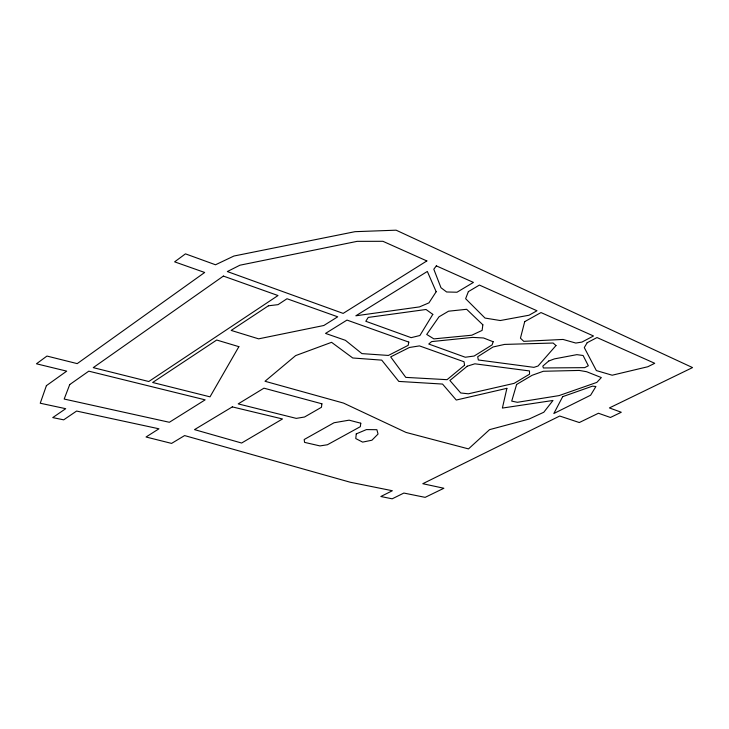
<?xml version="1.0" encoding="UTF-8"?>
<svg xmlns="http://www.w3.org/2000/svg" width="729" height="729" viewBox="0 0 729 729"><rect width="100%" height="100%" fill="white"/><g stroke="black" fill="none" stroke-linecap="round" stroke-linejoin="round"><path stroke-width="1.09" d="M356.262 433.883L355.77 438.576L362.632 442.111L371.918 440.216L378.041 434.056L376.884 429.7L366.414 429.591L356.262 433.883M321.899 403.802L321.453 407.283L304.549 417.006L296.266 418.382L238.192 403.884L263.953 388.174L321.899 403.802M360.782 423.212L360.326 426.684L327.43 444.745L319.958 445.92L304.567 442.375L304.175 439.523L334.037 422.747L349.127 420.168L360.782 423.212M482.853 324.806L482.124 330.401L471.781 335.212L433.883 338.885L426.711 334.447L439.004 316.814L448.535 311.201L466.651 309.287L482.853 324.806M408.796 342.101L408.176 345.346L388.402 355.442L361.93 353.62L345.428 340.325L325.535 333.408L346.995 320.086L408.796 342.101M506.901 388.329L502.381 408.067L552.992 400.467L543.798 412.249L529.017 419.075L489.578 429.636L468.501 448.9L406.026 432.425L343.559 403.101L265.01 381.267L295.646 355.597L331.567 342.32L352.745 357.985L381.732 360.135L398.809 381.422L442.539 384.065L456.272 400.039L506.901 388.329M524.716 321.635L520.442 338.183L523.768 341.345L563.034 339.441L575.81 343.058L581.988 342.065L593.497 335.978L541 312.559L524.725 321.635M516.615 384.456L511.722 401.123L517.353 402.299L559.025 395.61L596.832 382.397L601.334 377.567L586.645 371.726L579.263 370.432L543.305 371.271L532.088 375.307L516.615 384.456M493.159 341.737L492.121 344.872L474.142 356.034L465.275 357.237L428.752 344.033L431.641 341.591L472.729 337.39L483.527 337.974L493.159 341.737M46.392 385.668L40.241 403.228L65.71 408.687L52.734 417.599L63.687 419.84L76.6 411.056L158.958 428.798L146.037 436.999L171.588 443.405L184.61 435.577L350.23 482.234L392.357 490.735L380.82 496.504L392.175 498.818L403.866 493.059L425.153 497.351L443.897 488.257L422.774 483.71L559.717 416.031L579.309 422.538L598.436 413.252L610.428 417.471L621.29 412.249L609.398 407.93L692.55 367.58L396.12 230.182L355.032 231.676L233.936 256.025L215.52 264.773L185.458 253.856L174.623 261.848L204.676 272.473L77.219 363.625L46.948 356.062L36.45 363.798L66.713 371.134L46.392 385.668M69.729 384.566L64.179 399.045L169.356 422.282L205.15 399.847L88.783 371.161L69.729 384.566M468.364 291.627L465.631 298.699L485.022 318.063L500.276 320.532L529.017 315.229L536.991 310.764L479.4 285.075L468.364 291.627M562.679 396.667L553.84 413.516L590.618 395.209L595.912 386.498L592.467 386.151L562.679 396.667M238.875 346.667L210.007 396.84L152.643 382.488L216.704 340.024L238.875 346.667M587.173 342.721L584.284 347.587L596.358 370.578L612.169 375.216L647.799 366.751L654.733 363.297L597.005 337.545L587.173 342.721M432.807 314.372L419.895 335.513L411.129 337.664L365.803 321.279L368.227 317.425L426.046 309.488L432.807 314.372M436.17 291.737L428.944 302.863L419.457 306.909L355.843 315.794L427.34 271.452L436.17 291.737M436.343 265.866L433.81 269.22L440.981 287.736L446.631 291.983L456.992 292.229L473.431 282.415L436.343 265.866M555.99 345.555L538.029 366.031L533.901 367.352L478.333 359.98L477.695 356.727L493.041 346.986L504.559 344.416L553.138 343.031L555.99 345.555M548.737 361.019L542.804 366.104L543.397 367.972L584.694 367.644L588.339 365.767L583.091 355.497L576.858 354.649L554.395 358.887L548.737 361.019M464.546 365.229L447.068 379.672L405.789 377.385L390.671 356.891L409.388 347.487L419.467 345.892L464.054 361.775L464.546 365.229M467.262 366.186L449.893 380.492L460.728 392.977L468.392 393.806L514.118 383.363L529.555 374.168L529.482 370.933L474.852 363.807L467.262 366.186M223.384 276.081L93.248 367.635L148.78 381.522L278.004 295.537L223.384 276.081M268.409 305.797L231.184 330.419L258.622 338.848L323.831 325.498L337.709 316.805L286.998 298.735L278.041 304.649L268.409 305.797M426.848 260.936L343.149 313.397L227.33 271.553L239.905 265.21L357.155 241.345L382.907 241.299L426.848 260.936M232.305 406.891L194.506 429.618L241.618 443.032L282.506 418.965L232.305 406.891"/></g></svg>
